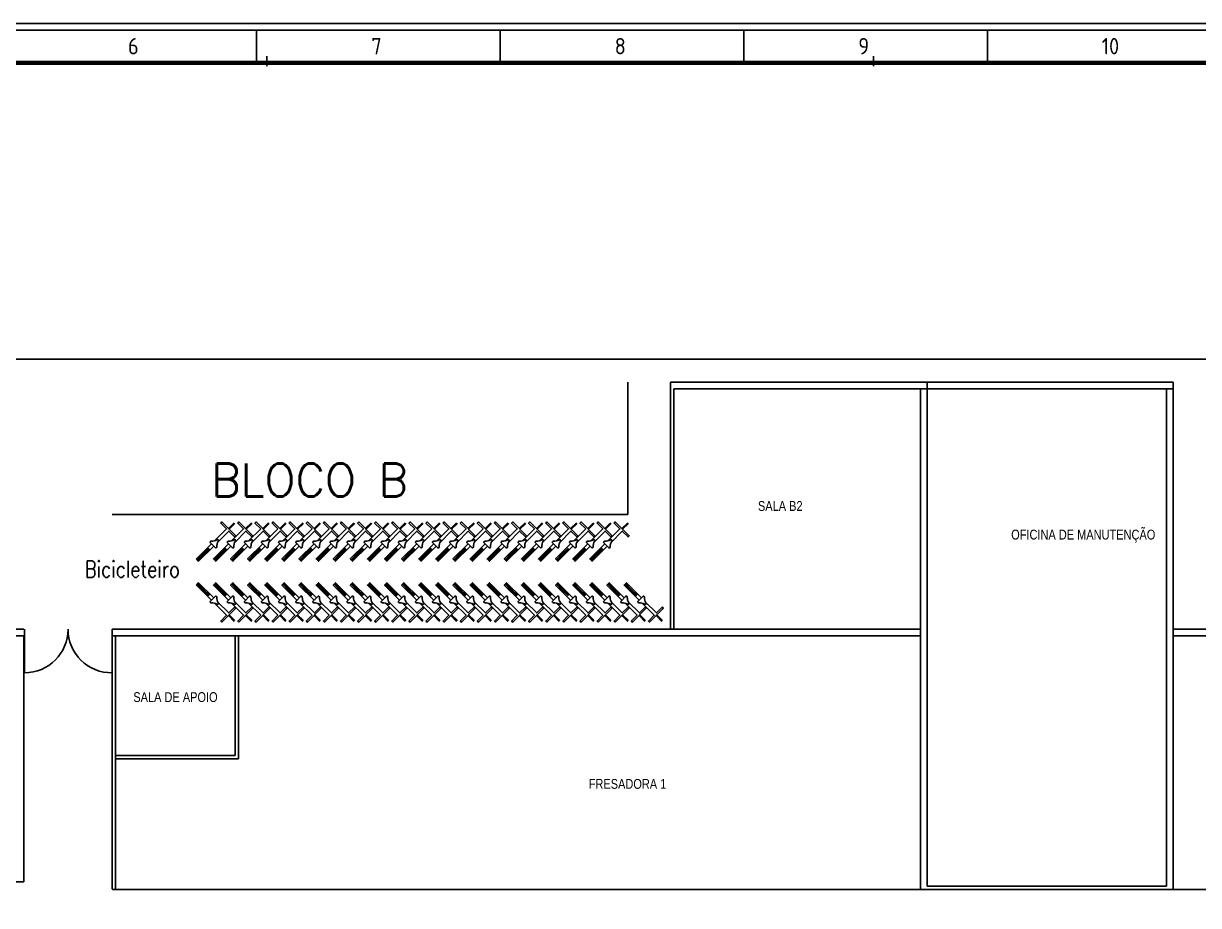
# Model space of a CAD drawing. Header units: millimetres. Extents: x 18768 to 1484868, y -11027 to 520152.
# Drawn here: x 548760 to 584589, y 157799 to 184707 of the extents above; entities that cross this region are included whole.
import ezdxf

# ---------------------------------------------------------------- set-up
doc = ezdxf.new("R2010")
doc.units = ezdxf.units.MM
doc.linetypes.add('DIVIDE', pattern=[2.15, 1.5, -0.2, 0.05, -0.15, 0.05, -0.2])
for name, color, linetype in [('025', 3, 'Continuous'), ('050', 166, 'Continuous'), ('100', 176, 'Continuous'), ('8-TEXTO', 4, 'Continuous'), ('A Construir', 1, 'Continuous'), ('L025-CONTORNO', 7, 'Continuous'), ('L025-IMAGIN', 1, 'DIVIDE'), ('L035-TEXTO', 40, 'Continuous'), ('PAREDES', 7, 'Continuous')]:
    doc.layers.add(name, color=color, linetype=linetype)
doc.layers.add('L035-DEMOLIÇÃO', color=40, linetype='Continuous', plot=False)
doc.styles.add('ISO-CP--50', font='isocp.shx', dxfattribs={"height": 500})
doc.styles.add('ROMANS', font='romans', dxfattribs={"width": 0.8, "height": 300})
doc.styles.get("Standard").update_dxf_attribs({"font": 'arial.ttf'})

# ---------------------------------------------------------------- blocks, each defined once
blk = doc.blocks.new('A0')
at = {"layer": '025'}
for points in [[(119300, 84500), (119300, 0), (0, 0), (0, 84500)], [(200, 84300), (119100, 84300), (119100, 200), (200, 200)]]:
    blk.add_lwpolyline(points, close=True, dxfattribs=at)
at = {"layer": '050'}
for p, q in [((44786, 84300), (44786, 83300)), ((52217, 84300), (52217, 83300)), ((59648, 84300), (59648, 83300)), ((67079, 84300), (67079, 83300))]:
    blk.add_line(p, q, dxfattribs=at)
at = {"layer": '100'}
for p, q in [((45100, 83500), (45100, 83200)), ((63600, 83500), (63600, 83200)), ((45050, 83300), (45150, 83300)), ((45065, 83300), (45135, 83300)), ((63550, 83300), (63650, 83300)), ((63565, 83300), (63635, 83300))]:
    blk.add_line(p, q, dxfattribs=at)
at = {"layer": '100', "const_width": 140}
blk.add_lwpolyline([(2700, 83300), (118100, 83300), (118100, 1200), (2700, 1200)], close=True, dxfattribs=at)
at = {"layer": '050', "style": 'ISO-CP--50'}
for s, p in [('6', (40870, 83558)), ('7', (48290, 83558)), ('8', (55711, 83558)), ('9', (63137, 83558)), ('10', (70560, 83558))]:
    blk.add_text(s, height=500, dxfattribs=at).set_placement(p)
blk = doc.blocks.new('Bicicleta')
for points in [[(-1.142, 1.121), (-1.121, 1.142), (-0.944, 0.965), (-0.965, 0.944)], [(-0.788, 0.767), (-0.767, 0.788), (-0.944, 0.965), (-0.965, 0.944)], [(-0.011, -0.011), (0.011, 0.011), (-0.166, 0.187), (-0.187, 0.166)]]:
    blk.add_hatch(color=256).paths.add_polyline_path(points)
for p, q in [((-0.965, 0.944), (-1.142, 1.121)), ((-0.944, 0.965), (-1.121, 1.142)), ((-0.965, 0.944), (-0.788, 0.767)), ((-0.944, 0.965), (-0.767, 0.788)), ((-0.187, 0.166), (-0.011, -0.011)), ((-0.166, 0.187), (0.011, 0.011))]:
    blk.add_line(p, q)
at = {"color": 1}
for points in [[(-0.707, 0.636), (-1.167, 1.096), (-1.096, 1.167), (-0.636, 0.707)], [(-0.518, 0.589), (-0.177, 0.247), (0, 0.424), (0.035, 0.389), (-0.389, -0.035), (-0.424, 0), (-0.247, 0.177), (-0.615, 0.545)]]:
    blk.add_lwpolyline(points, dxfattribs=at)
blk.add_lwpolyline([(-0.714, 0.556, -0.686338), (-0.736, 0.607), (-0.595, 0.749, -0.686338), (-0.544, 0.726, 0.152911), (-0.499, 0.552, -0.794326), (-0.54, 0.511, 0.152911)], format="xyb", close=True, dxfattribs=at)

msp = doc.modelspace()

# ---------------------------------------------------------------- linework, layer by layer
at = {"layer": 'A Construir'}
msp.add_line((548792.475, 164899.6), (548792.475, 166224.6), dxfattribs=at)
at = {"layer": 'L025-IMAGIN'}
for p, q in [((551562.475, 158284.6), (551562.475, 166024.6)), ((551462.475, 158284.6), (551462.475, 164899.751)), ((588782.475, 158284.6), (551462.475, 158284.6))]:
    msp.add_line(p, q, dxfattribs=at)
at = {"layer": 'L035-DEMOLIÇÃO', "linetype": 'ByBlock', "lineweight": -2}
msp.add_lwpolyline([(607248.882, 136941.079), (515350.601, 136941.079), (515350.601, 174469.673), (607248.882, 174469.673)], close=True, dxfattribs=at)
at = {"layer": 'PAREDES', "ltscale": 0.01}
for p, q in [((567185.624, 169724.6), (567185.624, 173764.6)), ((568485.624, 166224.6), (568485.624, 173764.6)), ((568585.624, 166224.6), (568585.624, 173564.6)), ((576112.475, 158284.6), (576112.475, 173564.6)), ((579752.545, 173564.6), (583612.475, 173564.6)), ((583612.475, 158384.6), (583612.475, 173564.6))]:
    msp.add_line(p, q, dxfattribs=at)
at = {"layer": 'PAREDES'}
for p, q in [((583812.475, 173764.6), (568485.624, 173764.6)), ((583812.475, 173564.6), (568585.624, 173564.6)), ((576312.475, 173764.6), (576312.475, 158384.6)), ((583812.475, 173764.6), (583812.475, 158284.6)), ((551462.475, 169724.6), (567185.624, 169724.6)), ((548792.475, 166024.6), (528563.224, 166024.6)), ((548772.475, 166224.6), (546437.475, 166224.6)), ((548772.475, 166024.6), (548772.475, 158524.6)), ((551462.475, 166224.6), (551462.475, 164899.751)), ((551462.475, 166224.6), (576112.475, 166224.6)), ((576112.475, 166024.6), (551462.475, 166024.6)), ((555212.475, 162374.6), (555212.475, 166024.6)), ((555312.475, 162274.6), (555312.475, 166024.6)), ((583812.475, 166224.6), (606432.475, 166224.6)), ((583812.475, 166024.6), (586132.475, 166024.6)), ((555212.475, 162374.6), (551562.475, 162374.6)), ((555312.475, 162274.6), (551562.475, 162274.6)), ((539620.251, 158524.6), (548772.475, 158524.6)), ((583612.475, 158384.6), (576312.475, 158384.6))]:
    msp.add_line(p, q, dxfattribs=at)
for centre, start, end in [((548792.475, 166224.6), 270, 0), ((551442.475, 166224.6), 180, 270.8648748)]:
    msp.add_arc(centre, 1325, start, end, dxfattribs=at)

# ---------------------------------------------------------------- block references
at = {"xscale": -1000, "yscale": 1000, "zscale": 1000, "rotation": 180}
for p in [(555197.726, 169467.076), (555719.352, 169467.076), (556240.978, 169467.076), (556762.603, 169467.076), (557284.229, 169467.076), (557805.855, 169467.076), (558327.481, 169467.076), (558849.106, 169467.076), (559370.732, 169467.076), (559892.358, 169467.076), (560413.983, 169467.076), (560935.609, 169467.076), (561457.235, 169467.076), (561978.861, 169467.076), (562500.486, 169467.076), (563022.112, 169467.076), (563543.738, 169467.076), (564065.363, 169467.076), (564586.989, 169467.076), (565108.615, 169467.076), (565630.241, 169467.076), (566151.866, 169467.076), (566673.492, 169467.076), (567195.118, 169467.076)]:
    msp.add_blockref('Bicicleta', p, dxfattribs=at)
at = {"xscale": 1000, "yscale": 1000, "zscale": 1000}
for p in [(555197.726, 166478.596), (555719.352, 166478.596), (556240.978, 166478.596), (556762.603, 166478.596), (557284.229, 166478.596), (557805.855, 166478.596), (558327.481, 166478.596), (558849.106, 166478.596), (559370.732, 166478.596), (559892.358, 166478.596), (560413.983, 166478.596), (560935.609, 166478.596), (561457.235, 166478.596), (561978.861, 166478.596), (562500.486, 166478.596), (563022.112, 166478.596), (563543.738, 166478.596), (564065.363, 166478.596), (564586.989, 166478.596), (565108.615, 166478.596), (565630.241, 166478.596), (566151.866, 166478.596), (566673.492, 166478.596), (567195.118, 166478.596), (567716.743, 166478.596), (568238.369, 166478.596)]:
    msp.add_blockref('Bicicleta', p, dxfattribs=at)
at = {"layer": 'L025-CONTORNO'}
msp.add_blockref('A0', (511077.486, 100206.522), dxfattribs=at)

# ---------------------------------------------------------------- texts
at = {"layer": '8-TEXTO', "style": 'ROMANS'}
msp.add_text('BLOCO B', height=1000, dxfattribs=at).set_placement((554481.734, 170280.068))
at = {"layer": '8-TEXTO', "style": 'ROMANS', "width": 0.8}
msp.add_text('Bicicleteiro', height=500, dxfattribs=at).set_placement((550630.035, 167809.847))
at = {"layer": 'L035-TEXTO', "width": 0.8}
for s, p in [('SALA B2', (571155.702, 169837.492)), ('OFICINA DE MANUTENÇÃO', (578877.27, 168964.613)), ('SALA DE APOIO', (552108.491, 164007.22)), ('FRESADORA 1', (565995.713, 161359.609))]:
    msp.add_text(s, height=300, dxfattribs=at).set_placement(p)

doc.saveas('drawing.dxf')
